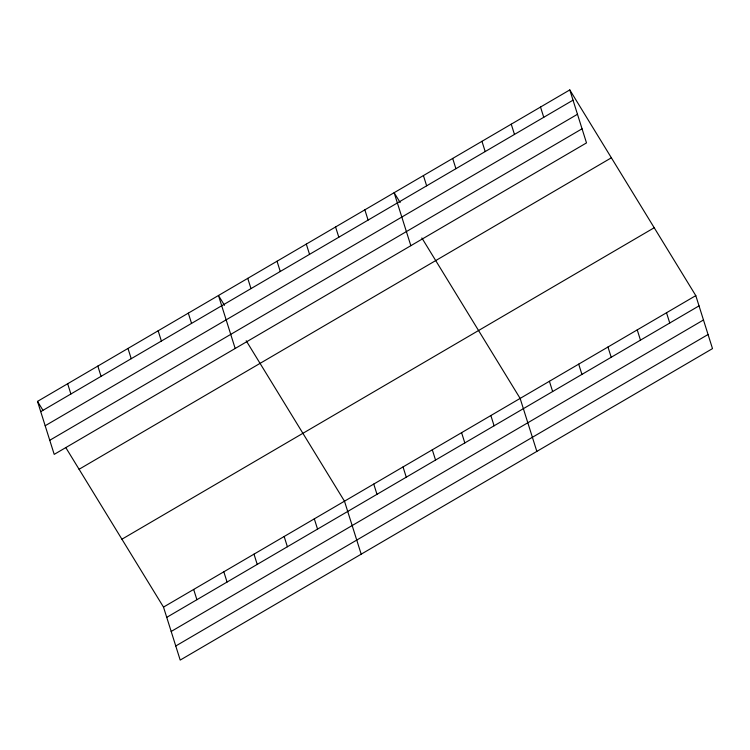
<?xml version="1.0" encoding="UTF-8"?>
<svg xmlns="http://www.w3.org/2000/svg" width="750" height="750" viewBox="0 0 750 750"><rect width="100%" height="100%" fill="white"/><g stroke="black" fill="none" stroke-linecap="round" stroke-linejoin="round"><path stroke-width="1.12" d="M569.794 89.916L586.5 142.903L54.206 454.378L37.5 401.391L569.794 89.916L695.794 295.622L712.5 348.609L180.206 660.084L163.5 607.097L65.822 447.628M40.734 411.647L573.019 100.172M45.178 425.747L577.472 114.272M49.762 440.278L582.047 128.803M79.078 469.275L611.372 157.8M121.922 539.212L654.216 227.737M163.5 607.097L695.794 295.622M166.734 617.353L699.028 305.878M171.188 631.453L703.472 319.978M175.762 645.984L708.056 334.509M400.162 202.537L394.134 192.703L410.841 245.691M421.856 237.956L520.134 398.409L536.841 451.397M224.503 305.325L218.475 295.491L235.181 348.478M246.197 340.744L344.484 501.197L361.191 554.184M37.5 401.391L42.928 410.241M666.516 312.759L669.75 323.016M637.238 329.887L640.472 340.144M540.516 107.044L543.75 117.3M607.969 347.016L611.203 357.272M511.238 124.172L514.472 134.428M578.691 364.144L581.925 374.4M481.959 141.309L485.194 151.566M549.412 381.281L552.647 391.537M452.681 158.438L455.916 168.694M423.412 175.566L426.647 185.822M490.866 415.538L494.091 425.794M461.588 432.675L464.822 442.931M364.856 209.831L368.091 220.087M432.309 449.803L435.544 460.059M335.578 226.959L338.812 237.216M403.031 466.931L406.266 477.188M306.309 244.097L309.544 254.353M373.753 484.069L376.988 494.325M277.031 261.225L280.266 271.481M247.753 278.353L250.988 288.609M314.316 518.85L317.55 529.106M284.156 536.494L287.391 546.75M188.316 313.134L191.55 323.391M253.997 554.147L257.222 564.403M158.156 330.787L161.381 341.044M223.828 571.8L227.062 582.056M127.988 348.441L131.222 358.697M193.669 589.444L196.903 599.7M97.828 366.084L101.062 376.341M67.659 383.738L70.894 393.994"/></g></svg>
